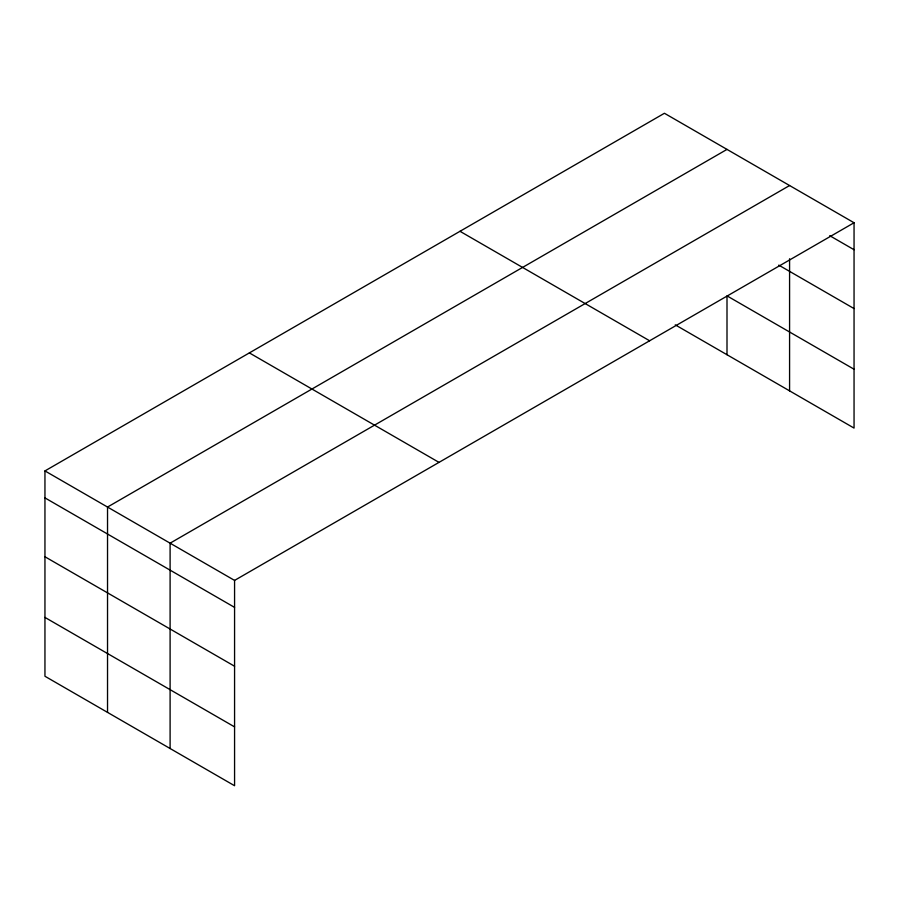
<?xml version="1.0" encoding="UTF-8"?>
<svg xmlns="http://www.w3.org/2000/svg" width="899" height="899" viewBox="0 0 899 899"><rect width="100%" height="100%" fill="white"/><g stroke="black" fill="none" stroke-linecap="round" stroke-linejoin="round"><path stroke-width="1.35" d="M44.95 470.919L234.572 580.406L234.572 785.726L44.95 676.25L44.95 470.919L664.428 113.274L854.05 222.75L854.05 428.081L675.25 324.854M726.999 149.403L107.532 507.047L107.532 712.379M789.58 185.531L170.102 543.176L170.102 748.507M234.572 580.406L854.05 222.75M829.721 235.684L854.05 249.731M778.748 265.115L854.05 308.582M854.05 369.219L726.999 295.872L726.999 354.723M459.996 231.301L649.629 340.777M249.371 352.902L439.004 462.378M44.95 497.9L234.572 607.387M44.95 556.762L234.572 666.238M44.95 617.399L234.572 726.875M789.58 258.755L789.58 390.851"/></g></svg>
